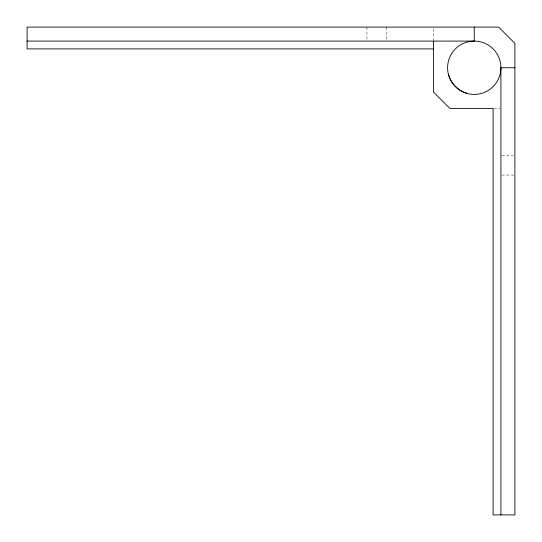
<?xml version="1.0" encoding="UTF-8"?>
<svg xmlns="http://www.w3.org/2000/svg" width="542" height="542" viewBox="0 0 542 542"><rect width="100%" height="100%" fill="white"/><g stroke="black" fill="none" stroke-linecap="round" stroke-linejoin="round"><path stroke-width="0.41" stroke-dasharray="2.71 2.03" d="M493.809 108.4L500.009 108.4M501.736 155.554L513.254 155.554M501.736 175.066L514.9 175.066M433.6 28.773L433.6 39.769M386.446 27.1L386.446 40.264M366.934 27.1L366.934 40.264"/><path stroke-width="0.81" d="M27.1 41.084L474.25 41.084L474.25 27.1M433.6 48.895L27.1 48.895L27.1 27.1L498.64 27.1L514.9 43.36L514.9 514.9L493.105 514.9L493.105 108.4L449.86 108.4L433.6 92.14L433.6 41.084M514.9 67.75L500.916 67.75L500.916 514.9M467.346 93.509C458.322 90.927 451.073 83.678 448.491 74.654M455.395 86.605A26.666 26.666 0 0 0 500.009 74.654A26.666 26.666 0 0 0 467.346 41.991A26.666 26.666 0 0 0 455.395 86.605"/></g></svg>
